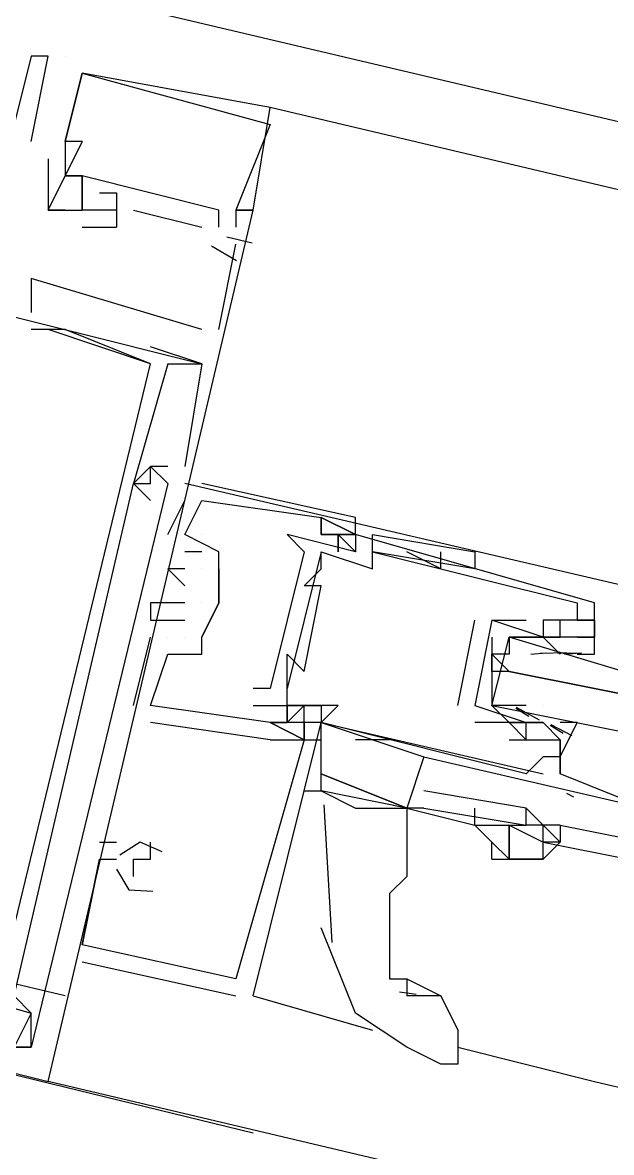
# Model space of a CAD drawing. Header units: feet. Extents: x -84 to 198, y -22 to 181.
# Drawn here: x 107.927 to 108.387, y 145.749 to 146.631 of the extents above; entities that cross this region are included whole.
import ezdxf

# ---------------------------------------------------------------- set-up
doc = ezdxf.new("R2010")
doc.units = ezdxf.units.FT
doc.layers.add('A-LINEA', color=7, linetype='CONTINUOUS')

msp = doc.modelspace()

# ---------------------------------------------------------------- linework, layer by layer
at = {"layer": 'A-LINEA'}
for p, q in [((103.4267, 147.7244), (117.0533, 144.5111)), ((107.9333, 146.6044), (107.9333, 146.6044)), ((107.9467, 146.6044), (107.9467, 146.6044)), ((107.96, 146.6044), (107.96, 146.6044)), ((107.9733, 146.5911), (107.9733, 146.5911)), ((107.9733, 146.5911), (107.9733, 146.5911)), ((107.9733, 146.5911), (107.9733, 146.5911)), ((107.9733, 146.5911), (107.9733, 146.5911)), ((107.9733, 146.5911), (107.9733, 146.5911)), ((107.9733, 146.5911), (107.9733, 146.5911)), ((108.12, 146.5644), (108.12, 146.5644)), ((116.7067, 144.5378), (108.12, 146.5644)), ((108.12, 146.5644), (108.12, 146.5644)), ((108.12, 146.5644), (108.12, 146.5644)), ((108.12, 146.5511), (108.12, 146.5511)), ((108.12, 146.5511), (108.12, 146.5511)), ((108.12, 146.5511), (108.12, 146.5511)), ((107.9333, 146.5378), (107.9333, 146.5378)), ((107.96, 146.5378), (107.96, 146.5378)), ((107.96, 146.5378), (107.96, 146.5378)), ((107.96, 146.5378), (107.96, 146.5378)), ((107.96, 146.5378), (107.96, 146.5378)), ((107.96, 146.5378), (107.96, 146.5378)), ((107.96, 146.5378), (107.96, 146.5378)), ((107.96, 146.5378), (107.96, 146.5378)), ((107.96, 146.5378), (107.96, 146.5378)), ((107.96, 146.5378), (107.96, 146.5378)), ((107.9733, 146.5378), (107.9733, 146.5378)), ((107.9733, 146.5378), (107.9733, 146.5378)), ((107.9733, 146.5378), (107.9733, 146.5378)), ((107.9467, 146.5244), (107.9467, 146.5244)), ((107.9467, 146.5244), (107.9467, 146.5244)), ((107.9467, 146.5244), (107.9467, 146.5244)), ((107.96, 146.5244), (107.96, 146.5244)), ((107.96, 146.5244), (107.96, 146.5244)), ((107.96, 146.5244), (107.96, 146.5244)), ((107.96, 146.5244), (107.96, 146.5244)), ((107.96, 146.5244), (107.96, 146.5244)), ((107.96, 146.5244), (107.96, 146.5244)), ((107.96, 146.5244), (107.96, 146.5244)), ((107.96, 146.5244), (107.96, 146.5244)), ((107.96, 146.5244), (107.96, 146.5244)), ((107.96, 146.5244), (107.96, 146.5244)), ((107.96, 146.5244), (107.96, 146.5244)), ((107.96, 146.5244), (107.96, 146.5244)), ((107.96, 146.5111), (107.96, 146.5111)), ((107.96, 146.5111), (107.96, 146.5111)), ((107.96, 146.5111), (107.96, 146.5111)), ((107.96, 146.5111), (107.96, 146.5111)), ((107.96, 146.5111), (107.96, 146.5111)), ((107.96, 146.5111), (107.96, 146.5111)), ((107.9733, 146.5111), (107.9733, 146.5111)), ((107.9733, 146.5111), (107.9733, 146.5111)), ((107.9733, 146.5111), (107.9733, 146.5111)), ((107.9733, 146.5111), (107.9733, 146.5111)), ((107.9733, 146.5111), (107.9733, 146.5111)), ((107.9733, 146.5111), (107.9733, 146.5111)), ((107.9733, 146.5111), (107.9733, 146.5111)), ((107.9733, 146.5111), (107.9733, 146.5111)), ((107.9733, 146.5111), (107.9733, 146.5111)), ((107.9467, 146.4978), (107.9467, 146.4978)), ((107.9467, 146.4978), (107.9467, 146.4978)), ((107.9467, 146.4978), (107.9467, 146.4978)), ((107.9733, 146.4978), (107.9733, 146.4978)), ((107.9733, 146.4978), (107.9733, 146.4978)), ((107.9733, 146.4978), (107.9733, 146.4978)), ((107.9733, 146.4978), (107.9733, 146.4978)), ((107.9733, 146.4978), (107.9733, 146.4978)), ((107.9733, 146.4978), (107.9733, 146.4978)), ((107.9867, 146.4978), (107.9867, 146.4978)), ((107.9867, 146.4978), (107.9867, 146.4978)), ((107.9867, 146.4978), (107.9867, 146.4978)), ((108, 146.4978), (108, 146.4978)), ((108, 146.4978), (108, 146.4978)), ((108, 146.4978), (108, 146.4978)), ((107.9467, 146.4844), (107.9467, 146.4844)), ((107.9467, 146.4844), (107.9467, 146.4844)), ((107.9467, 146.4844), (107.9467, 146.4844)), ((107.9467, 146.4844), (107.9467, 146.4844)), ((107.9467, 146.4844), (107.9467, 146.4844)), ((107.9467, 146.4844), (107.9467, 146.4844)), ((107.96, 146.4844), (107.96, 146.4844)), ((107.96, 146.4844), (107.96, 146.4844)), ((107.96, 146.4844), (107.96, 146.4844)), ((107.9733, 146.4844), (107.9733, 146.4844)), ((107.9733, 146.4844), (107.9733, 146.4844)), ((107.9733, 146.4844), (107.9733, 146.4844)), ((107.9733, 146.4844), (107.9733, 146.4844)), ((107.9733, 146.4844), (107.9733, 146.4844)), ((107.9733, 146.4844), (107.9733, 146.4844)), ((107.9733, 146.4844), (107.9733, 146.4844)), ((107.9733, 146.4844), (107.9733, 146.4844)), ((107.9733, 146.4844), (107.9733, 146.4844)), ((107.9867, 146.4844), (107.9867, 146.4844)), ((107.9867, 146.4844), (107.9867, 146.4844)), ((107.9867, 146.4844), (107.9867, 146.4844)), ((108, 146.4844), (108, 146.4711)), ((108, 146.4844), (108, 146.4844)), ((108, 146.4844), (108, 146.4844)), ((108, 146.4844), (108, 146.4711)), ((108, 146.4844), (108, 146.4844)), ((108, 146.4844), (108, 146.4844)), ((108, 146.4844), (108, 146.4711)), ((108, 146.4844), (108, 146.4844)), ((108, 146.4844), (108, 146.4844)), ((108.0133, 146.4844), (108.0667, 146.4711)), ((108.0133, 146.4844), (108.0133, 146.4844)), ((108.0133, 146.4844), (108.0667, 146.4711)), ((108.0133, 146.4844), (108.0133, 146.4844)), ((108.0133, 146.4844), (108.0667, 146.4711)), ((108.0133, 146.4844), (108.0133, 146.4844)), ((108.08, 146.4844), (108.08, 146.4844)), ((108.08, 146.4844), (108.08, 146.4844)), ((108.08, 146.4844), (108.08, 146.4844)), ((108.0933, 146.4844), (108.0933, 146.4844)), ((108.0933, 146.4844), (108.0933, 146.4844)), ((108.0933, 146.4844), (108.0933, 146.4844)), ((108.0933, 146.4844), (108.0933, 146.4844)), ((108.0933, 146.4844), (108.0933, 146.4844)), ((108.0933, 146.4844), (108.0933, 146.4844)), ((108.1067, 146.4844), (108.1067, 146.4844)), ((108.1067, 146.4844), (108.1067, 146.4844)), ((108.1067, 146.4844), (108.1067, 146.4844)), ((108.1067, 146.4844), (108.1067, 146.4844)), ((108.1067, 146.4844), (108.1067, 146.4844)), ((108.1067, 146.4844), (108.1067, 146.4844)), ((107.9733, 146.4711), (108, 146.4711)), ((107.9733, 146.4711), (107.9733, 146.4711)), ((107.9733, 146.4711), (108, 146.4711)), ((107.9733, 146.4711), (107.9733, 146.4711)), ((107.9733, 146.4711), (108, 146.4711)), ((107.9733, 146.4711), (107.9733, 146.4711)), ((108, 146.4711), (108, 146.4711)), ((108, 146.4711), (108, 146.4711)), ((108, 146.4711), (108, 146.4711)), ((108.0667, 146.4711), (108.0667, 146.4711)), ((108.0667, 146.4711), (108.0667, 146.4711)), ((108.0667, 146.4711), (108.0667, 146.4711)), ((108.08, 146.4711), (108.08, 146.4711)), ((108.08, 146.4711), (108.08, 146.4711)), ((108.08, 146.4711), (108.08, 146.4711)), ((108.0933, 146.4711), (108.0933, 146.4711)), ((108.0933, 146.4711), (108.0933, 146.4711)), ((108.0933, 146.4711), (108.0933, 146.4711)), ((108.0861, 146.4634), (108.1061, 146.4587)), ((108.0861, 146.4634), (108.1061, 146.4587)), ((108.0861, 146.4634), (108.1061, 146.4587)), ((108.0743, 146.4566), (108.0938, 146.445)), ((108.0743, 146.4566), (108.0938, 146.445)), ((108.0743, 146.4566), (108.0938, 146.445)), ((108.08, 146.4578), (108.08, 146.4578)), ((108.08, 146.3911), (108.0933, 146.4578)), ((108.08, 146.4578), (108.08, 146.4578)), ((108.08, 146.4578), (108.08, 146.4578)), ((108.08, 146.3911), (108.0933, 146.4578)), ((108.08, 146.4578), (108.08, 146.4578)), ((108.08, 146.4578), (108.08, 146.4578)), ((108.08, 146.3911), (108.0933, 146.4578)), ((108.08, 146.4578), (108.08, 146.4578)), ((108.0933, 146.4578), (108.0933, 146.4578)), ((108.0933, 146.4578), (108.0933, 146.4578)), ((108.0933, 146.4578), (108.0933, 146.4578)), ((107.9333, 146.4311), (107.9333, 146.4311)), ((107.9333, 146.4311), (107.9333, 146.4311)), ((107.9333, 146.4311), (107.9333, 146.4311)), ((107.9333, 146.4178), (107.9333, 146.4178)), ((107.9333, 146.4178), (107.9333, 146.4178)), ((107.9333, 146.4178), (107.9333, 146.4178)), ((107.9333, 146.4178), (107.9333, 146.4178)), ((107.9333, 146.4178), (107.9333, 146.4178)), ((107.9333, 146.4178), (107.9333, 146.4178)), ((107.9333, 146.4178), (107.9333, 146.4178)), ((107.9333, 146.4178), (107.9333, 146.4178)), ((107.9333, 146.4178), (107.9333, 146.4178)), ((107.9333, 146.4044), (107.9333, 146.4044)), ((107.9333, 146.4044), (107.9333, 146.4044)), ((107.9333, 146.4044), (107.9333, 146.4044)), ((107.9333, 146.4044), (107.9333, 146.4044)), ((107.9333, 146.4044), (107.9333, 146.4044)), ((107.9333, 146.4044), (107.9333, 146.4044)), ((107.9333, 146.3911), (107.9333, 146.3911)), ((107.9333, 146.3911), (107.9333, 146.3911)), ((107.9333, 146.3911), (107.9333, 146.3911)), ((107.9467, 146.3911), (107.9467, 146.3911)), ((107.9467, 146.3911), (107.9467, 146.3911)), ((107.9467, 146.3911), (107.9467, 146.3911)), ((107.9467, 146.3911), (107.9467, 146.3911)), ((107.9467, 146.3911), (107.9467, 146.3911)), ((107.9467, 146.3911), (107.9467, 146.3911)), ((107.9467, 146.3911), (107.9467, 146.3911)), ((107.9467, 146.3911), (107.9467, 146.3911)), ((107.9467, 146.3911), (107.9467, 146.3911)), ((107.96, 146.3911), (107.96, 146.3911)), ((107.96, 146.3911), (107.96, 146.3911)), ((107.96, 146.3911), (107.96, 146.3911)), ((107.96, 146.3911), (107.96, 146.3911)), ((107.96, 146.3911), (107.96, 146.3911)), ((107.96, 146.3911), (107.96, 146.3911)), ((108.0667, 146.3911), (108.0667, 146.3911)), ((108.0667, 146.3911), (108.0667, 146.3911)), ((108.0667, 146.3911), (108.0667, 146.3911)), ((108.08, 146.3911), (108.08, 146.3911)), ((108.08, 146.3911), (108.08, 146.3911)), ((108.08, 146.3911), (108.08, 146.3911)), ((108.0267, 146.3778), (108.0267, 146.3778)), ((108.0267, 146.3778), (108.0267, 146.3778)), ((108.0267, 146.3778), (108.0267, 146.3778)), ((108.0267, 146.3644), (108.0267, 146.3644)), ((108.0267, 146.3644), (108.0267, 146.3644)), ((108.0267, 146.3644), (108.0267, 146.3644)), ((108.0267, 146.3644), (108.0267, 146.3644)), ((108.0267, 146.3644), (108.0267, 146.3644)), ((108.0267, 146.3644), (108.0267, 146.3644)), ((108.04, 146.3644), (108.04, 146.3644)), ((108.04, 146.3644), (108.04, 146.3644)), ((108.04, 146.3644), (108.04, 146.3644)), ((108.0667, 146.3644), (108.0667, 146.3644)), ((108.0667, 146.3644), (108.0667, 146.3644)), ((108.0667, 146.3644), (108.0667, 146.3644)), ((108.0667, 146.3644), (108.0667, 146.3644)), ((108.0667, 146.3644), (108.0667, 146.3644)), ((108.0667, 146.3644), (108.0667, 146.3644)), ((108.0267, 146.2844), (108.0267, 146.2844)), ((108.0267, 146.2844), (108.0267, 146.2844)), ((108.0267, 146.2844), (108.0267, 146.2844)), ((108.0267, 146.2844), (108.0267, 146.2844)), ((108.0267, 146.2844), (108.0267, 146.2844)), ((108.0267, 146.2844), (108.0267, 146.2844)), ((108.0267, 146.2844), (108.0267, 146.2844)), ((108.0267, 146.2844), (108.0267, 146.2844)), ((108.0267, 146.2844), (108.0267, 146.2844)), ((108.04, 146.2844), (108.04, 146.2844)), ((108.04, 146.2844), (108.04, 146.2844)), ((108.04, 146.2844), (108.04, 146.2844)), ((108.0533, 146.2844), (108.0533, 146.2844)), ((108.0533, 146.2844), (108.0533, 146.2844)), ((108.0533, 146.2844), (108.0533, 146.2844)), ((108.0133, 146.2711), (108.0133, 146.2711)), ((108.0133, 146.2711), (108.0133, 146.2711)), ((108.0267, 146.2578), (108.0133, 146.2711)), ((108.0133, 146.2711), (108.0133, 146.2711)), ((108.0133, 146.2711), (108.0133, 146.2711)), ((108.0133, 146.2711), (108.0133, 146.2711)), ((108.0267, 146.2578), (108.0133, 146.2711)), ((108.0133, 146.2711), (108.0133, 146.2711)), ((108.0133, 146.2711), (108.0133, 146.2711)), ((108.0133, 146.2711), (108.0133, 146.2711)), ((108.0267, 146.2578), (108.0133, 146.2711)), ((108.0133, 146.2711), (108.0133, 146.2711)), ((108.0267, 146.2711), (108.0267, 146.2711)), ((108.0267, 146.2711), (108.0267, 146.2711)), ((108.0267, 146.2711), (108.0267, 146.2711)), ((108.0267, 146.2711), (108.0267, 146.2711)), ((108.0267, 146.2711), (108.0267, 146.2711)), ((108.0267, 146.2711), (108.0267, 146.2711)), ((108.0267, 146.2711), (108.0267, 146.2711)), ((108.0267, 146.2711), (108.0267, 146.2711)), ((108.0267, 146.2711), (108.0267, 146.2711)), ((108.04, 146.2711), (108.04, 146.2711)), ((108.04, 146.2711), (108.04, 146.2711)), ((108.04, 146.2711), (108.04, 146.2711)), ((108.4533, 146.1778), (108.0533, 146.2711)), ((108.0667, 146.2711), (108.0667, 146.2711)), ((108.0667, 146.2711), (108.0667, 146.2711)), ((108.0667, 146.2711), (108.0667, 146.2711)), ((108.0267, 146.2578), (108.0267, 146.2578)), ((108.0267, 146.2578), (108.0267, 146.2578)), ((108.0267, 146.2578), (108.0267, 146.2578)), ((108.04, 146.2311), (108.0533, 146.2578)), ((108.04, 146.2311), (108.0533, 146.2578)), ((108.04, 146.2311), (108.0533, 146.2578)), ((108.0533, 146.2578), (108.0533, 146.2578)), ((108.0533, 146.2578), (108.0533, 146.2578)), ((108.0533, 146.2578), (108.0533, 146.2578)), ((108.0667, 146.2578), (108.0667, 146.2578)), ((108.0667, 146.2578), (108.0667, 146.2578)), ((108.0667, 146.2578), (108.0667, 146.2578)), ((108.0667, 146.2578), (108.0667, 146.2578)), ((108.0667, 146.2578), (108.0667, 146.2578)), ((108.0667, 146.2578), (108.0667, 146.2578)), ((108.16, 146.2444), (108.16, 146.2444)), ((108.16, 146.2444), (108.16, 146.2444)), ((108.16, 146.2444), (108.16, 146.2444)), ((108.16, 146.2444), (108.16, 146.2444)), ((108.16, 146.2444), (108.16, 146.2444)), ((108.16, 146.2444), (108.16, 146.2444)), ((108.1867, 146.2444), (108.1867, 146.2444)), ((108.1867, 146.2444), (108.1867, 146.2444)), ((108.1867, 146.2444), (108.1867, 146.2444)), ((108.04, 146.2311), (108.04, 146.2311)), ((108.04, 146.2311), (108.04, 146.2311)), ((108.04, 146.2311), (108.04, 146.2311)), ((108.0533, 146.2311), (108.0533, 146.2311)), ((108.0533, 146.2311), (108.0533, 146.2311)), ((108.0533, 146.2311), (108.0533, 146.2311)), ((108.0533, 146.2311), (108.0533, 146.2311)), ((108.0533, 146.2311), (108.0533, 146.2311)), ((108.0533, 146.2311), (108.0533, 146.2311)), ((108.0667, 146.2311), (108.0667, 146.2311)), ((108.0667, 146.2311), (108.0667, 146.2311)), ((108.0667, 146.2311), (108.0667, 146.2311)), ((108.1333, 146.2311), (108.1333, 146.2311)), ((108.16, 146.2311), (108.16, 146.2311)), ((108.16, 146.2311), (108.16, 146.2311)), ((108.16, 146.2311), (108.16, 146.2311)), ((108.16, 146.2311), (108.16, 146.2311)), ((108.16, 146.2311), (108.16, 146.2311)), ((108.16, 146.2311), (108.16, 146.2311)), ((108.1733, 146.2311), (108.1733, 146.2311)), ((108.1733, 146.2311), (108.1733, 146.2311)), ((108.1733, 146.2311), (108.1733, 146.2311)), ((108.1733, 146.2311), (108.1733, 146.2311)), ((108.1867, 146.2311), (108.1867, 146.2311)), ((108.1867, 146.2311), (108.1867, 146.2311)), ((108.1867, 146.2311), (108.1867, 146.2311)), ((108.1867, 146.2311), (108.1867, 146.2311)), ((108.1867, 146.2311), (108.1867, 146.2311)), ((108.1867, 146.2311), (108.1867, 146.2311)), ((108.1867, 146.2311), (108.1867, 146.2311)), ((108.2, 146.2311), (108.2, 146.2311)), ((108.0667, 146.2178), (108.0533, 146.2178)), ((108.0533, 146.2178), (108.0533, 146.2178)), ((108.0667, 146.2178), (108.0533, 146.2178)), ((108.0533, 146.2178), (108.0533, 146.2178)), ((108.0667, 146.2178), (108.0533, 146.2178)), ((108.0533, 146.2178), (108.0533, 146.2178)), ((108.0667, 146.2178), (108.0667, 146.2178)), ((108.0667, 146.2178), (108.0667, 146.2178)), ((108.0667, 146.2178), (108.0667, 146.2178)), ((108.08, 146.2178), (108.08, 146.2178)), ((108.08, 146.2178), (108.08, 146.2178)), ((108.08, 146.2178), (108.08, 146.2178)), ((108.16, 146.2178), (108.1333, 146.1111)), ((108.16, 146.2178), (108.1333, 146.1111)), ((108.16, 146.2178), (108.1333, 146.1111)), ((108.1467, 146.2178), (108.1467, 146.2178)), ((108.16, 146.2178), (108.16, 146.2178)), ((108.1867, 146.2178), (108.1867, 146.2178)), ((108.2, 146.2178), (108.2, 146.2178)), ((108.28, 146.2044), (108.2, 146.2178)), ((108.28, 146.2044), (108.2, 146.2178)), ((108.2533, 146.2044), (108.2267, 146.2178)), ((108.2267, 146.2178), (108.2267, 146.2178)), ((108.2533, 146.2044), (108.2533, 146.2178)), ((108.28, 146.2178), (108.28, 146.2178)), ((108.04, 146.2044), (108.04, 146.2044)), ((108.04, 146.2044), (108.04, 146.2044)), ((108.04, 146.2044), (108.04, 146.2044)), ((108.0533, 146.2044), (108.0533, 146.2044)), ((108.0533, 146.2044), (108.0533, 146.2044)), ((108.0533, 146.2044), (108.0533, 146.2044)), ((108.0667, 146.2044), (108.0667, 146.2044)), ((108.0667, 146.2044), (108.0667, 146.2044)), ((108.0667, 146.2044), (108.0667, 146.2044)), ((108.08, 146.2044), (108.08, 146.2044)), ((108.08, 146.2044), (108.08, 146.2044)), ((108.08, 146.2044), (108.08, 146.2044)), ((108.16, 146.2044), (108.16, 146.2044)), ((108.2, 146.2044), (108.2, 146.2044)), ((108.0533, 146.1911), (108.0533, 146.1911)), ((108.0533, 146.1911), (108.0533, 146.1911)), ((108.0533, 146.1911), (108.0533, 146.1911)), ((108.1467, 146.1911), (108.1467, 146.1911)), ((108.16, 146.1911), (108.16, 146.1911)), ((108.0267, 146.1778), (108.0267, 146.1778)), ((108.0267, 146.1778), (108.0267, 146.1778)), ((108.0267, 146.1778), (108.0267, 146.1778)), ((108.04, 146.1778), (108.04, 146.1778)), ((108.04, 146.1778), (108.04, 146.1778)), ((108.04, 146.1778), (108.04, 146.1778)), ((108.0533, 146.1778), (108.0533, 146.1778)), ((108.0533, 146.1778), (108.0533, 146.1778)), ((108.0533, 146.1778), (108.0533, 146.1778)), ((108.0667, 146.1778), (108.0667, 146.1778)), ((108.0667, 146.1778), (108.0667, 146.1778)), ((108.0667, 146.1778), (108.0667, 146.1778)), ((108.08, 146.1778), (108.08, 146.1778)), ((108.08, 146.1778), (108.08, 146.1778)), ((108.08, 146.1778), (108.08, 146.1778)), ((108.08, 146.1778), (108.08, 146.1778)), ((108.08, 146.1778), (108.08, 146.1778)), ((108.36, 146.1778), (108.36, 146.1778)), ((108.3733, 146.1778), (108.3733, 146.1778)), ((108.0267, 146.1644), (108.0267, 146.1644)), ((108.0267, 146.1644), (108.0267, 146.1644)), ((108.0267, 146.1644), (108.0267, 146.1644)), ((108.0533, 146.1644), (108.0533, 146.1644)), ((108.0533, 146.1644), (108.0533, 146.1644)), ((108.0533, 146.1644), (108.0533, 146.1644)), ((108.2667, 146.0978), (108.28, 146.1644)), ((108.28, 146.1644), (108.28, 146.1644)), ((108.2933, 146.1644), (108.2933, 146.1644)), ((108.2933, 146.1644), (108.2933, 146.1644)), ((108.32, 146.1644), (108.32, 146.1644)), ((108.3333, 146.1644), (108.3333, 146.1644)), ((108.3333, 146.1644), (108.3333, 146.1644)), ((108.3467, 146.1644), (108.3467, 146.1644)), ((108.36, 146.1644), (108.36, 146.1644)), ((108.36, 146.1644), (108.36, 146.1644)), ((108.3733, 146.1644), (108.3733, 146.1644)), ((108.0133, 146.0978), (108.0267, 146.1511)), ((108.0133, 146.0978), (108.0267, 146.1511)), ((108.0133, 146.0978), (108.0267, 146.1511)), ((108.0267, 146.1511), (108.0267, 146.1511)), ((108.0267, 146.1511), (108.0267, 146.1511)), ((108.0267, 146.1511), (108.0267, 146.1511)), ((108.04, 146.1511), (108.04, 146.1511)), ((108.04, 146.1511), (108.04, 146.1511)), ((108.04, 146.1511), (108.04, 146.1511)), ((108.04, 146.1511), (108.04, 146.1511)), ((108.04, 146.1511), (108.04, 146.1511)), ((108.04, 146.1511), (108.04, 146.1511)), ((108.0533, 146.1511), (108.0533, 146.1511)), ((108.0533, 146.1511), (108.0533, 146.1511)), ((108.0533, 146.1511), (108.0533, 146.1511)), ((108.0667, 146.1511), (108.0667, 146.1511)), ((108.0667, 146.1511), (108.0667, 146.1511)), ((108.0667, 146.1511), (108.0667, 146.1511)), ((108.0667, 146.1511), (108.0667, 146.1511)), ((108.2933, 146.1511), (108.2933, 146.1111)), ((108.32, 146.1511), (108.32, 146.1511)), ((108.3333, 146.1511), (108.3333, 146.1511)), ((108.3333, 146.1511), (108.3333, 146.1511)), ((108.3333, 146.1511), (108.3467, 146.1378)), ((108.3467, 146.1511), (108.3467, 146.1511)), ((108.3467, 146.1511), (108.3467, 146.1511)), ((108.36, 146.1511), (108.36, 146.1511)), ((108.3733, 146.1511), (108.3733, 146.1511)), ((108.0267, 146.1378), (108.0267, 146.1378)), ((108.0267, 146.1378), (108.0267, 146.1378)), ((108.0267, 146.1378), (108.0267, 146.1378)), ((108.04, 146.1378), (108.04, 146.1378)), ((108.04, 146.1378), (108.04, 146.1378)), ((108.04, 146.1378), (108.04, 146.1378)), ((108.0667, 146.1378), (108.0667, 146.1378)), ((108.0667, 146.1378), (108.0667, 146.1378)), ((108.0667, 146.1378), (108.0667, 146.1378)), ((108.1333, 146.1378), (108.1333, 146.1378)), ((108.2933, 146.1244), (108.2933, 146.1378)), ((108.3236, 146.1379), (108.3354, 146.139)), ((108.3311, 146.1386), (108.3515, 146.1392)), ((108.3333, 146.1378), (108.3333, 146.1378)), ((108.3449, 146.1385), (108.3632, 146.1388)), ((108.3467, 146.1378), (108.3467, 146.1378)), ((108.3502, 146.1379), (108.3621, 146.139)), ((108.1467, 146.1244), (108.1467, 146.1244)), ((108.1067, 146.1111), (108.1067, 146.1111)), ((108.12, 146.1111), (108.12, 146.1111)), ((108.1333, 146.1111), (108.1333, 146.1111)), ((108.0133, 146.0978), (108.0133, 146.0978)), ((108.0133, 146.0978), (108.0133, 146.0978)), ((108.0133, 146.0978), (108.0133, 146.0978)), ((108.0267, 146.0978), (108.0267, 146.0978)), ((108.0267, 146.0978), (108.0267, 146.0978)), ((108.0267, 146.0978), (108.0267, 146.0978)), ((108.0267, 146.0978), (108.0267, 146.0978)), ((108.0267, 146.0978), (108.0267, 146.0978)), ((108.0267, 146.0978), (108.0267, 146.0978)), ((108.1067, 146.0978), (108.1067, 146.0978)), ((108.1333, 146.0978), (108.1333, 146.0978)), ((108.1333, 146.0844), (108.1333, 146.0978)), ((108.1333, 146.0844), (108.1333, 146.0978)), ((108.1333, 146.0844), (108.1333, 146.0978)), ((108.1333, 146.0844), (108.1333, 146.0978)), ((108.1333, 146.0844), (108.1333, 146.0978)), ((108.1333, 146.0844), (108.1333, 146.0978)), ((108.1467, 146.0844), (108.1467, 146.0978)), ((108.1467, 146.0844), (108.1467, 146.0978)), ((108.1467, 146.0844), (108.1467, 146.0978)), ((108.1467, 146.0844), (108.1467, 146.0978)), ((108.1467, 146.0844), (108.1467, 146.0978)), ((108.1467, 146.0844), (108.1467, 146.0978)), ((108.16, 146.0978), (108.16, 146.0978)), ((108.1733, 146.0978), (108.1733, 146.0978)), ((108.2667, 146.0978), (108.2667, 146.0978)), ((108.28, 146.0978), (108.28, 146.0978)), ((108.28, 146.0978), (108.28, 146.0978)), ((108.3067, 146.0978), (108.3067, 146.0978)), ((108.3333, 146.0978), (108.3333, 146.0978)), ((108.3222, 146.0893), (108.312, 146.0955)), ((108.3305, 146.0864), (108.3125, 146.0961)), ((108.12, 146.0711), (108.0267, 146.0844)), ((108.0267, 146.0844), (108.0267, 146.0844)), ((108.12, 146.0711), (108.0267, 146.0844)), ((108.0267, 146.0844), (108.0267, 146.0844)), ((108.12, 146.0711), (108.0267, 146.0844)), ((108.0267, 146.0844), (108.0267, 146.0844)), ((108.12, 146.0844), (108.12, 146.0844)), ((108.12, 146.0844), (108.12, 146.0844)), ((108.12, 146.0844), (108.12, 146.0844)), ((108.12, 146.0844), (108.12, 146.0844)), ((108.12, 146.0844), (108.12, 146.0844)), ((108.12, 146.0844), (108.12, 146.0844)), ((108.12, 146.0844), (108.12, 146.0844)), ((108.12, 146.0844), (108.12, 146.0844)), ((108.12, 146.0844), (108.12, 146.0844)), ((108.1333, 146.0844), (108.1333, 146.0844)), ((108.1333, 146.0844), (108.1333, 146.0844)), ((108.1333, 146.0844), (108.1333, 146.0844)), ((108.1333, 146.0844), (108.1333, 146.0844)), ((108.1333, 146.0844), (108.1333, 146.0844)), ((108.1333, 146.0844), (108.1333, 146.0844)), ((108.1467, 146.0844), (108.1467, 146.0844)), ((108.1467, 146.0844), (108.1467, 146.0844)), ((108.1467, 146.0844), (108.1467, 146.0844)), ((108.16, 146.0844), (108.3333, 146.0444)), ((108.16, 146.0844), (108.16, 146.0844)), ((108.16, 146.0844), (108.16, 146.0844)), ((108.16, 146.0844), (108.16, 146.0844)), ((108.16, 146.0844), (108.24, 146.0578)), ((108.16, 146.0844), (108.16, 146.0844)), ((108.16, 146.0844), (108.16, 146.0844)), ((108.28, 146.0844), (108.28, 146.0844)), ((108.3067, 146.0844), (108.3067, 146.0844)), ((108.3067, 146.0844), (108.3067, 146.0844)), ((108.32, 146.0844), (108.32, 146.0844)), ((108.32, 146.0844), (108.32, 146.0844)), ((108.3333, 146.0844), (108.32, 146.0844)), ((108.3333, 146.0844), (108.3333, 146.0844)), ((108.3489, 146.076), (108.3387, 146.0822)), ((108.3559, 146.0742), (108.3397, 146.0826)), ((108.12, 146.0711), (108.12, 146.0711)), ((108.12, 146.0711), (108.12, 146.0711)), ((108.12, 146.0711), (108.12, 146.0711)), ((108.1467, 146.0711), (108.16, 146.0711)), ((108.1467, 146.0711), (108.1467, 146.0711)), ((108.1467, 146.0711), (108.1467, 146.0711)), ((108.1467, 146.0711), (108.1467, 146.0711)), ((108.1467, 146.0711), (108.1467, 146.0711)), ((108.1467, 146.0711), (108.1467, 146.0711)), ((108.1467, 146.0711), (108.1467, 146.0711)), ((108.2133, 146.0711), (108.1867, 146.0711)), ((108.3067, 146.0711), (108.3067, 146.0711)), ((108.32, 146.0711), (108.32, 146.0711)), ((108.3467, 146.0444), (108.3467, 146.0711)), ((108.3467, 146.0711), (108.3467, 146.0711)), ((108.3467, 146.0711), (108.3467, 146.0711)), ((108.3333, 146.0578), (108.3333, 146.0578)), ((108.3467, 146.0578), (108.3467, 146.0578)), ((108.3467, 146.0444), (108.3467, 146.0578)), ((108.3467, 146.0444), (108.3467, 146.0578)), ((108.3467, 146.0444), (108.3467, 146.0578)), ((108.32, 146.0444), (108.32, 146.0444)), ((108.3333, 146.0444), (108.3333, 146.0444)), ((108.3467, 146.0444), (108.3467, 146.0444)), ((108.1467, 146.0311), (108.16, 146.0311)), ((108.3573, 146.0263), (108.3517, 146.029)), ((108.3573, 146.0263), (108.3517, 146.029)), ((108.3573, 146.0263), (108.3517, 146.029)), ((108.1621, 146.0204), (108.1683, 145.9128)), ((108.2267, 146.0178), (108.2267, 146.0178)), ((108.24, 146.0178), (108.2267, 146.0178)), ((108.2267, 146.0178), (108.2267, 146.0178)), ((108.2267, 146.0178), (108.28, 146.0044)), ((108.3467, 146.0044), (108.4133, 145.9911)), ((107.9867, 145.9911), (108, 145.9911)), ((107.9867, 145.9911), (107.9867, 145.9911)), ((107.9867, 145.9911), (108, 145.9911)), ((107.9867, 145.9911), (107.9867, 145.9911)), ((107.9867, 145.9911), (108, 145.9911)), ((107.9867, 145.9911), (107.9867, 145.9911)), ((108, 145.9911), (108, 145.9911)), ((108, 145.9911), (108, 145.9911)), ((108, 145.9911), (108, 145.9911)), ((108.0267, 145.9911), (108.0267, 145.9911)), ((108.0267, 145.9911), (108.0267, 145.9911)), ((108.0267, 145.9911), (108.0267, 145.9911)), ((108.3333, 145.9911), (108.4, 145.9778)), ((107.9867, 145.9778), (107.9733, 145.9111)), ((107.9867, 145.9778), (107.9733, 145.9111)), ((107.9867, 145.9778), (107.9733, 145.9111)), ((107.9867, 145.9778), (107.9867, 145.9778)), ((107.9867, 145.9778), (107.9867, 145.9778)), ((107.9867, 145.9778), (107.9867, 145.9778)), ((107.9867, 145.9778), (107.9867, 145.9778)), ((107.9867, 145.9778), (107.9867, 145.9778)), ((107.9867, 145.9778), (107.9867, 145.9778)), ((108, 145.9778), (108, 145.9778)), ((108, 145.9778), (108, 145.9778)), ((108, 145.9778), (108, 145.9778)), ((108.0133, 145.9778), (108.0133, 145.9778)), ((108.0133, 145.9778), (108.0133, 145.9778)), ((108.0133, 145.9778), (108.0133, 145.9778)), ((108.0267, 145.9778), (108.0267, 145.9778)), ((108.0267, 145.9778), (108.0267, 145.9778)), ((108.0267, 145.9778), (108.0267, 145.9778)), ((108.0133, 145.9644), (108.0133, 145.9644)), ((108.0133, 145.9644), (108.0133, 145.9644)), ((108.0133, 145.9644), (108.0133, 145.9644)), ((107.96, 145.8711), (107.6267, 145.9511)), ((107.9733, 145.9111), (107.9733, 145.9111)), ((107.9733, 145.9111), (107.9733, 145.9111)), ((107.9733, 145.9111), (107.9733, 145.9111)), ((107.9733, 145.9111), (107.9733, 145.9111)), ((107.9733, 145.9111), (107.9733, 145.9111)), ((107.9733, 145.9111), (107.9733, 145.9111)), ((107.9733, 145.8978), (108.0933, 145.8711)), ((107.9733, 145.8978), (107.9733, 145.8978)), ((107.9733, 145.8978), (108.0933, 145.8711)), ((107.9733, 145.8978), (107.9733, 145.8978)), ((107.9733, 145.8978), (108.0933, 145.8711)), ((107.9733, 145.8978), (107.9733, 145.8978)), ((107.6133, 145.8844), (108.1067, 145.7644)), ((108.0933, 145.8844), (108.0933, 145.8844)), ((108.0933, 145.8844), (108.0933, 145.8844)), ((108.0933, 145.8844), (108.0933, 145.8844)), ((108.2267, 145.8844), (108.2533, 145.8711)), ((108.0933, 145.8711), (108.0933, 145.8711)), ((108.0933, 145.8711), (108.0933, 145.8711)), ((108.0933, 145.8711), (108.0933, 145.8711)), ((108.1067, 145.8711), (108.2, 145.8444)), ((108.1067, 145.8711), (108.1067, 145.8711)), ((108.1067, 145.8711), (108.1067, 145.8711)), ((108.1067, 145.8711), (108.1067, 145.8711)), ((108.1067, 145.8711), (108.1067, 145.8711)), ((108.1067, 145.8711), (108.1067, 145.8711)), ((108.1067, 145.8711), (108.1067, 145.8711)), ((108.2212, 145.8744), (108.2341, 145.8726)), ((108.2533, 145.8711), (108.2267, 145.8711)), ((107.9333, 145.8578), (107.9333, 145.8578)), ((107.9333, 145.8578), (107.9333, 145.8578)), ((107.9333, 145.8578), (107.9333, 145.8578)), ((107.9333, 145.8578), (107.9333, 145.8578)), ((107.9333, 145.8578), (107.9333, 145.8578)), ((107.9333, 145.8578), (107.9333, 145.8578)), ((108.2, 145.8578), (108.2, 145.8578)), ((107.9333, 145.8311), (107.9333, 145.8311)), ((107.9333, 145.8311), (107.9333, 145.8311)), ((107.9333, 145.8311), (107.9333, 145.8311)), ((107.9333, 145.8311), (107.9333, 145.8311)), ((107.9333, 145.8311), (107.9333, 145.8311)), ((107.9333, 145.8311), (107.9333, 145.8311)), ((108.2667, 145.8311), (108.3733, 145.8044)), ((107.9467, 145.8044), (107.9467, 145.8044)), ((107.9467, 145.8044), (107.9467, 145.8044)), ((116.5333, 143.7778), (107.9467, 145.8044)), ((107.9467, 145.8044), (107.9467, 145.8044)), ((108.3733, 145.8044), (112.2267, 144.8978))]:
    msp.add_line(p, q, dxfattribs=at)
for points in [[(107.9333, 146.5378), (107.9467, 146.6044), (107.9333, 146.6044), (107.9333, 146.6044), (107.92, 146.5511), (107.92, 146.5511), (107.92, 146.5511), (107.92, 146.5511)], [(107.9733, 146.5378), (107.96, 146.5378), (107.96, 146.5378), (107.96, 146.5378), (107.9733, 146.5911), (107.9733, 146.5911), (108.12, 146.5511), (108.12, 146.5511), (108.0933, 146.4844), (108.1067, 146.4844), (108.12, 146.5644), (108.12, 146.5644), (107.9733, 146.5911), (107.96, 146.5378), (107.96, 146.5244), (107.96, 146.5111)], [(107.9733, 146.5378), (107.96, 146.5378), (107.96, 146.5378), (107.96, 146.5378), (107.9733, 146.5911), (107.9733, 146.5911), (108.12, 146.5511), (108.12, 146.5511), (108.0933, 146.4844), (108.1067, 146.4844), (108.12, 146.5644), (108.12, 146.5644), (107.9733, 146.5911), (107.96, 146.5378), (107.96, 146.5244), (107.96, 146.5111)], [(107.9733, 146.5378), (107.96, 146.5378), (107.96, 146.5378), (107.96, 146.5378), (107.9733, 146.5911), (107.9733, 146.5911), (108.12, 146.5511), (108.12, 146.5511), (108.0933, 146.4844), (108.1067, 146.4844), (108.12, 146.5644), (108.12, 146.5644), (107.9733, 146.5911), (107.96, 146.5378), (107.96, 146.5244), (107.96, 146.5111)], [(107.9733, 146.5378), (107.96, 146.5111), (107.96, 146.5111)], [(107.9733, 146.5378), (107.96, 146.5111), (107.96, 146.5111)], [(107.9733, 146.5378), (107.96, 146.5111), (107.96, 146.5111)], [(107.9467, 146.5244), (107.9467, 146.4978), (107.9467, 146.4844), (107.9733, 146.4844), (107.9733, 146.4844), (107.9733, 146.4844), (107.9733, 146.4844), (107.9733, 146.4978), (107.9733, 146.4978), (107.9733, 146.5111), (107.96, 146.5111)], [(107.9467, 146.5244), (107.9467, 146.4978), (107.9467, 146.4844), (107.9733, 146.4844), (107.9733, 146.4844), (107.9733, 146.4844), (107.9733, 146.4844), (107.9733, 146.4978), (107.9733, 146.4978), (107.9733, 146.5111), (107.96, 146.5111)], [(107.9467, 146.5244), (107.9467, 146.4978), (107.9467, 146.4844), (107.9733, 146.4844), (107.9733, 146.4844), (107.9733, 146.4844), (107.9733, 146.4844), (107.9733, 146.4978), (107.9733, 146.4978), (107.9733, 146.5111), (107.96, 146.5111)], [(107.96, 146.4844), (107.9467, 146.4844), (107.96, 146.5111), (107.9733, 146.5111), (107.9733, 146.4844)], [(107.96, 146.4844), (107.9467, 146.4844), (107.96, 146.5111), (107.9733, 146.5111), (107.9733, 146.4844)], [(107.96, 146.4844), (107.9467, 146.4844), (107.96, 146.5111), (107.9733, 146.5111), (107.9733, 146.4844)], [(108.08, 146.4711), (108.08, 146.4844), (107.9733, 146.5111), (107.9733, 146.4978)], [(108.08, 146.4711), (108.08, 146.4844), (107.9733, 146.5111), (107.9733, 146.4978)], [(108.08, 146.4711), (108.08, 146.4844), (107.9733, 146.5111), (107.9733, 146.4978)], [(107.9867, 146.4978), (108, 146.4978), (108, 146.4844), (107.9867, 146.4844), (107.9733, 146.4844)], [(107.9867, 146.4978), (108, 146.4978), (108, 146.4844), (107.9867, 146.4844), (107.9733, 146.4844)], [(107.9867, 146.4978), (108, 146.4978), (108, 146.4844), (107.9867, 146.4844), (107.9733, 146.4844)], [(107.7333, 145.8978), (107.72, 145.8978), (107.72, 145.8844), (107.8, 145.8578), (107.7867, 145.8444), (107.9467, 145.8044), (108.1067, 146.4844), (108.0933, 146.4844), (108.0933, 146.4711)], [(107.7333, 145.8978), (107.72, 145.8978), (107.72, 145.8844), (107.8, 145.8578), (107.7867, 145.8444), (107.9467, 145.8044), (108.1067, 146.4844), (108.0933, 146.4844), (108.0933, 146.4711)], [(107.7333, 145.8978), (107.72, 145.8978), (107.72, 145.8844), (107.8, 145.8578), (107.7867, 145.8444), (107.9467, 145.8044), (108.1067, 146.4844), (108.0933, 146.4844), (108.0933, 146.4711)], [(107.88, 146.4311), (107.88, 146.4178), (107.8533, 146.4311), (107.84, 146.4178), (107.8533, 146.4178), (108.0667, 146.3644), (108.0533, 146.2844)], [(107.88, 146.4311), (107.88, 146.4178), (107.8533, 146.4311), (107.84, 146.4178), (107.8533, 146.4178), (108.0667, 146.3644), (108.0533, 146.2844)], [(107.88, 146.4311), (107.88, 146.4178), (107.8533, 146.4311), (107.84, 146.4178), (107.8533, 146.4178), (108.0667, 146.3644), (108.0533, 146.2844)], [(108.0667, 146.3911), (107.9333, 146.4311), (107.9333, 146.4178), (107.9333, 146.4044)], [(108.0667, 146.3911), (107.9333, 146.4311), (107.9333, 146.4178), (107.9333, 146.4044)], [(108.0667, 146.3911), (107.9333, 146.4311), (107.9333, 146.4178), (107.9333, 146.4044)], [(107.8267, 145.8844), (107.8267, 145.8711), (107.8267, 145.8844), (107.9067, 145.8711), (108.0267, 146.3644), (107.9467, 146.3911), (107.9467, 146.3911)], [(107.8267, 145.8844), (107.8267, 145.8711), (107.8267, 145.8844), (107.9067, 145.8711), (108.0267, 146.3644), (107.9467, 146.3911), (107.9467, 146.3911)], [(107.8267, 145.8844), (107.8267, 145.8711), (107.8267, 145.8844), (107.9067, 145.8711), (108.0267, 146.3644), (107.9467, 146.3911), (107.9467, 146.3911)], [(108.0267, 146.3644), (107.96, 146.3911), (107.9467, 146.3911), (107.9333, 146.3911)], [(108.0267, 146.3644), (107.96, 146.3911), (107.9467, 146.3911), (107.9333, 146.3911)], [(108.0267, 146.3644), (107.96, 146.3911), (107.9467, 146.3911), (107.9333, 146.3911)], [(108.04, 146.3644), (108.0667, 146.3644), (108.0267, 146.3778)], [(108.04, 146.3644), (108.0667, 146.3644), (108.0267, 146.3778)], [(108.04, 146.3644), (108.0667, 146.3644), (108.0267, 146.3778)], [(108.04, 146.3644), (108.0133, 146.2711), (108.0267, 146.2711), (108.0267, 146.2844)], [(108.04, 146.3644), (108.0133, 146.2711), (108.0267, 146.2711), (108.0267, 146.2844)], [(108.04, 146.3644), (108.0133, 146.2711), (108.0267, 146.2711), (108.0267, 146.2844)], [(108.04, 146.2844), (108.0267, 146.2844), (108.0133, 146.2711), (108.0267, 146.2711), (108.0267, 146.2844), (108.04, 146.2711), (107.9333, 145.8311), (107.92, 145.8311), (107.92, 145.8444), (107.9067, 145.8311), (107.8133, 145.8578), (107.8133, 145.8711), (107.7333, 145.8844)], [(108.04, 146.2844), (108.0267, 146.2844), (108.0133, 146.2711), (108.0267, 146.2711), (108.0267, 146.2844), (108.04, 146.2711), (107.9333, 145.8311), (107.92, 145.8311), (107.92, 145.8444), (107.9067, 145.8311), (107.8133, 145.8578), (107.8133, 145.8711), (107.7333, 145.8844)], [(108.04, 146.2844), (108.0267, 146.2844), (108.0133, 146.2711), (108.0267, 146.2711), (108.0267, 146.2844), (108.04, 146.2711), (107.9333, 145.8311), (107.92, 145.8311), (107.92, 145.8444), (107.9067, 145.8311), (107.8133, 145.8578), (107.8133, 145.8711), (107.7333, 145.8844)], [(107.84, 145.8844), (107.9333, 145.8578), (107.92, 145.8311), (107.9333, 145.8311), (107.9333, 145.8578), (107.92, 145.8711), (108.0133, 146.2711), (108.0267, 146.2578)], [(107.84, 145.8844), (107.9333, 145.8578), (107.92, 145.8311), (107.9333, 145.8311), (107.9333, 145.8578), (107.92, 145.8711), (108.0133, 146.2711), (108.0267, 146.2578)], [(107.84, 145.8844), (107.9333, 145.8578), (107.92, 145.8311), (107.9333, 145.8311), (107.9333, 145.8578), (107.92, 145.8711), (108.0133, 146.2711), (108.0267, 146.2578)], [(108.0267, 146.2711), (108.0267, 146.2711), (108.0267, 146.2711)], [(108.0267, 146.2711), (108.0267, 146.2711), (108.0267, 146.2711)], [(108.0267, 146.2711), (108.0267, 146.2711), (108.0267, 146.2711)], [(108.0533, 146.2311), (108.0667, 146.2578), (108.16, 146.2444), (108.16, 146.2311), (108.16, 146.2444), (108.1867, 146.2311), (108.1733, 146.2311), (108.1867, 146.2311), (108.1867, 146.2444), (108.0667, 146.2711)], [(108.0533, 146.2311), (108.0667, 146.2578), (108.16, 146.2444), (108.16, 146.2311), (108.16, 146.2444), (108.1867, 146.2311), (108.1733, 146.2311), (108.1867, 146.2311), (108.1867, 146.2444), (108.0667, 146.2711)], [(108.0533, 146.2311), (108.0667, 146.2578), (108.16, 146.2444), (108.16, 146.2311), (108.16, 146.2444), (108.1867, 146.2311), (108.1733, 146.2311), (108.1867, 146.2311), (108.1867, 146.2444), (108.0667, 146.2711)], [(108.1867, 146.2311), (108.1867, 146.2311), (108.16, 146.2444), (108.16, 146.2444), (108.1867, 146.2311)], [(108.1067, 145.8711), (108.16, 146.0844), (108.1467, 146.0844), (108.1467, 146.0711), (108.12, 146.0844), (108.1333, 146.0844), (108.12, 146.0844), (108.0267, 146.0978), (108.04, 146.1378), (108.0667, 146.1378), (108.0667, 146.1511), (108.08, 146.1778), (108.08, 146.2044), (108.08, 146.2178), (108.0533, 146.2311)], [(108.1067, 145.8711), (108.16, 146.0844), (108.1467, 146.0844), (108.1467, 146.0711), (108.12, 146.0844), (108.1333, 146.0844), (108.12, 146.0844), (108.0267, 146.0978), (108.04, 146.1378), (108.0667, 146.1378), (108.0667, 146.1511), (108.08, 146.1778), (108.08, 146.2044), (108.08, 146.2178), (108.0533, 146.2311)], [(108.1067, 145.8711), (108.16, 146.0844), (108.1467, 146.0844), (108.1467, 146.0711), (108.12, 146.0844), (108.1333, 146.0844), (108.12, 146.0844), (108.0267, 146.0978), (108.04, 146.1378), (108.0667, 146.1378), (108.0667, 146.1511), (108.08, 146.1778), (108.08, 146.2044), (108.08, 146.2178), (108.0533, 146.2311)], [(108.36, 146.1511), (108.3733, 146.1511), (108.3733, 146.1778), (108.1867, 146.2311), (108.1867, 146.2178), (108.1333, 146.2311), (108.1467, 146.2178), (108.12, 146.1111), (108.1067, 146.1111)], [(108.1733, 146.2311), (108.1733, 146.2178), (108.1733, 146.2311), (108.16, 146.2311), (108.1733, 146.2311), (108.1867, 146.2178)], [(108.1733, 146.2178), (108.1733, 146.2311), (108.1733, 146.2178), (108.1733, 146.2311)], [(108.2, 146.2178), (108.2, 146.2311), (108.28, 146.2178), (108.28, 146.2044)], [(108.32, 146.0444), (108.16, 146.0844), (108.1733, 146.0978), (108.1333, 146.0978), (108.1333, 146.1111), (108.1333, 146.1378), (108.1467, 146.1244), (108.16, 146.1911), (108.1467, 146.1911), (108.16, 146.2044), (108.16, 146.2178), (108.2, 146.2044), (108.2, 146.2178), (108.36, 146.1778), (108.36, 146.1644), (108.3733, 146.1644), (108.36, 146.1644), (108.3333, 146.1644), (108.3333, 146.1644)], [(108.0533, 146.2044), (108.04, 146.2044), (108.0533, 146.1911)], [(108.0533, 146.2044), (108.04, 146.2044), (108.0533, 146.1911)], [(108.0533, 146.2044), (108.04, 146.2044), (108.0533, 146.1911)], [(108.08, 146.2044), (108.08, 146.1778), (108.08, 146.1778), (108.0667, 146.1511)], [(108.0533, 146.1778), (108.04, 146.1778), (108.0267, 146.1778), (108.0267, 146.1644), (108.0533, 146.1644)], [(108.0533, 146.1778), (108.04, 146.1778), (108.0267, 146.1778), (108.0267, 146.1644), (108.0533, 146.1644)], [(108.0533, 146.1778), (108.04, 146.1778), (108.0267, 146.1778), (108.0267, 146.1644), (108.0533, 146.1644)], [(108.3467, 146.1511), (108.3333, 146.1511), (108.3467, 146.1511), (108.3467, 146.1644), (108.3333, 146.1644), (108.3333, 146.1511), (108.2933, 146.1644), (108.28, 146.0978), (108.32, 146.0844), (108.3067, 146.0844), (108.32, 146.0711), (108.32, 146.0844), (108.3333, 146.0844), (108.3333, 146.0844)], [(108.2933, 146.1644), (108.2933, 146.1644), (108.32, 146.1644)], [(108.36, 146.1378), (108.3733, 146.1378), (108.3733, 146.1644), (108.3733, 146.1511), (108.36, 146.1511), (108.3333, 146.1511), (108.32, 146.1511), (108.3067, 146.1511)], [(108.32, 146.0978), (108.3067, 146.0978), (108.2933, 146.0978), (108.3067, 146.1511), (108.32, 146.1511), (108.3333, 146.1511)], [(108.44, 146.1111), (108.3067, 146.1511), (108.3067, 146.1378), (108.2933, 146.1378), (108.3067, 146.1244), (108.44, 146.0978), (108.3067, 146.1244), (108.2933, 146.1244), (108.2933, 146.1111), (108.2933, 146.0978), (108.4267, 146.0711)], [(108.1067, 146.0978), (108.16, 146.0978), (108.16, 146.0844)], [(108.1333, 146.0978), (108.1333, 146.0844), (108.1333, 146.0978)], [(108.1467, 146.0978), (108.1333, 146.0844), (108.1467, 146.0978)], [(108.1333, 146.0978), (108.1333, 146.0844), (108.1333, 146.0978)], [(108.1333, 146.0978), (108.1333, 146.0844), (108.1333, 146.0978)], [(108.1467, 146.0978), (108.1333, 146.0844), (108.1467, 146.0978)], [(108.1333, 146.0978), (108.1333, 146.0844), (108.1333, 146.0978)], [(108.1333, 146.0978), (108.1333, 146.0844), (108.1333, 146.0978)], [(108.1467, 146.0978), (108.1333, 146.0844), (108.1467, 146.0978)], [(108.1333, 146.0978), (108.1333, 146.0844), (108.1333, 146.0978)], [(108.2933, 146.0978), (108.3067, 146.0844), (108.32, 146.0844), (108.3333, 146.0844), (108.3467, 146.0711), (108.3467, 146.0578), (108.36, 146.0844), (108.3467, 146.0844)], [(108.1467, 146.0844), (108.1467, 146.0844), (108.12, 146.0844), (108.12, 146.0844), (108.1467, 146.0711), (108.1467, 146.0844)], [(108.1467, 146.0844), (108.1467, 146.0844), (108.12, 146.0844), (108.12, 146.0844), (108.1467, 146.0711), (108.1467, 146.0844)], [(108.1467, 146.0844), (108.1467, 146.0844), (108.12, 146.0844), (108.12, 146.0844), (108.1467, 146.0711), (108.1467, 146.0844)], [(108.24, 146.0578), (108.2267, 146.0178), (108.16, 146.0444), (108.16, 146.0844)], [(108.3067, 146.0844), (108.3067, 146.0844), (108.28, 146.0844)], [(108.12, 146.0711), (108.1467, 146.0711), (108.0933, 145.8844), (107.9733, 145.9111), (107.9867, 145.9778), (108, 145.9778)], [(108.12, 146.0711), (108.1467, 146.0711), (108.0933, 145.8844), (107.9733, 145.9111), (107.9867, 145.9778), (108, 145.9778)], [(108.12, 146.0711), (108.1467, 146.0711), (108.0933, 145.8844), (107.9733, 145.9111), (107.9867, 145.9778), (108, 145.9778)], [(108.3067, 146.0711), (108.3467, 146.0711), (108.3467, 146.0578), (108.3333, 146.0578), (108.32, 146.0444)], [(108.24, 146.0578), (108.4133, 146.0178), (108.3467, 146.0444), (108.3467, 146.0578), (108.3467, 146.0578)], [(108.3467, 146.0578), (108.3467, 146.0578), (108.3467, 146.0444)], [(108.3467, 146.0578), (108.3467, 146.0578), (108.3467, 146.0444)], [(108.2267, 146.0178), (108.2267, 146.0178), (108.16, 146.0311), (108.16, 146.0444), (108.2267, 146.0178), (108.2267, 146.0178), (108.2267, 146.0178)], [(108.16, 146.0311), (108.1867, 146.0178), (108.2133, 146.0178), (108.2267, 146.0178), (108.2267, 146.0178), (108.28, 146.0044)], [(108.24, 146.0178), (108.32, 146.0044), (108.32, 146.0178), (108.24, 146.0311)], [(108.2267, 146.0178), (108.2267, 145.9911), (108.2267, 145.9778), (108.2267, 145.9644), (108.2133, 145.9511), (108.2133, 145.9378), (108.2133, 145.9244), (108.2133, 145.9111), (108.2133, 145.8978), (108.2133, 145.8844), (108.2267, 145.8844), (108.2267, 145.8711)], [(108.2933, 145.9778), (108.2933, 145.9911), (108.28, 146.0044), (108.28, 146.0178)], [(108.3333, 146.0044), (108.3333, 146.0044), (108.32, 146.0178)], [(108.28, 146.0044), (108.3067, 146.0044), (108.3067, 146.0044), (108.32, 146.0044)], [(108.2933, 145.9911), (108.3067, 145.9778), (108.3067, 146.0044)], [(108.3067, 146.0044), (108.3333, 145.9911), (108.3333, 146.0044), (108.32, 146.0044)], [(108.3067, 146.0044), (108.3067, 145.9778), (108.3333, 145.9778), (108.3333, 145.9911)], [(108.3467, 146.0044), (108.3467, 145.9911), (108.3467, 145.9911), (108.3333, 145.9778), (108.3333, 145.9778)], [(108.3467, 146.0044), (108.3333, 146.0044), (108.3467, 145.9911), (108.3333, 145.9911)], [(108.0357, 145.9835), (108.0185, 145.9911), (108.0026, 145.981)], [(108.0357, 145.9835), (108.0185, 145.9911), (108.0026, 145.981)], [(108.0357, 145.9835), (108.0185, 145.9911), (108.0026, 145.981)], [(108.0133, 145.9644), (108.0133, 145.9778), (108.0133, 145.9778), (108.0267, 145.9778), (108.0267, 145.9911)], [(108.0133, 145.9644), (108.0133, 145.9778), (108.0133, 145.9778), (108.0267, 145.9778), (108.0267, 145.9911)], [(108.0133, 145.9644), (108.0133, 145.9778), (108.0133, 145.9778), (108.0267, 145.9778), (108.0267, 145.9911)], [(108.2933, 145.9778), (108.3067, 145.9778), (108.3067, 145.9778)], [(108.3333, 145.9778), (108.32, 145.9778), (108.3067, 145.9778), (108.3067, 145.9778), (108.3067, 145.9778), (108.3067, 145.9778)], [(108.3333, 145.9778), (108.3333, 145.9778), (108.32, 145.9778)], [(108, 145.9701), (108.0097, 145.954), (108.0285, 145.953)], [(108, 145.9701), (108.0097, 145.954), (108.0285, 145.953)], [(108, 145.9701), (108.0097, 145.954), (108.0285, 145.953)], [(108.2533, 145.8178), (108.2267, 145.8311), (108.1867, 145.8578), (108.16, 145.9244)], [(108.2533, 145.8711), (108.2667, 145.8444), (108.2667, 145.8178), (108.2533, 145.8178)]]:
    msp.add_lwpolyline(points, dxfattribs=at)

doc.saveas('drawing.dxf')
